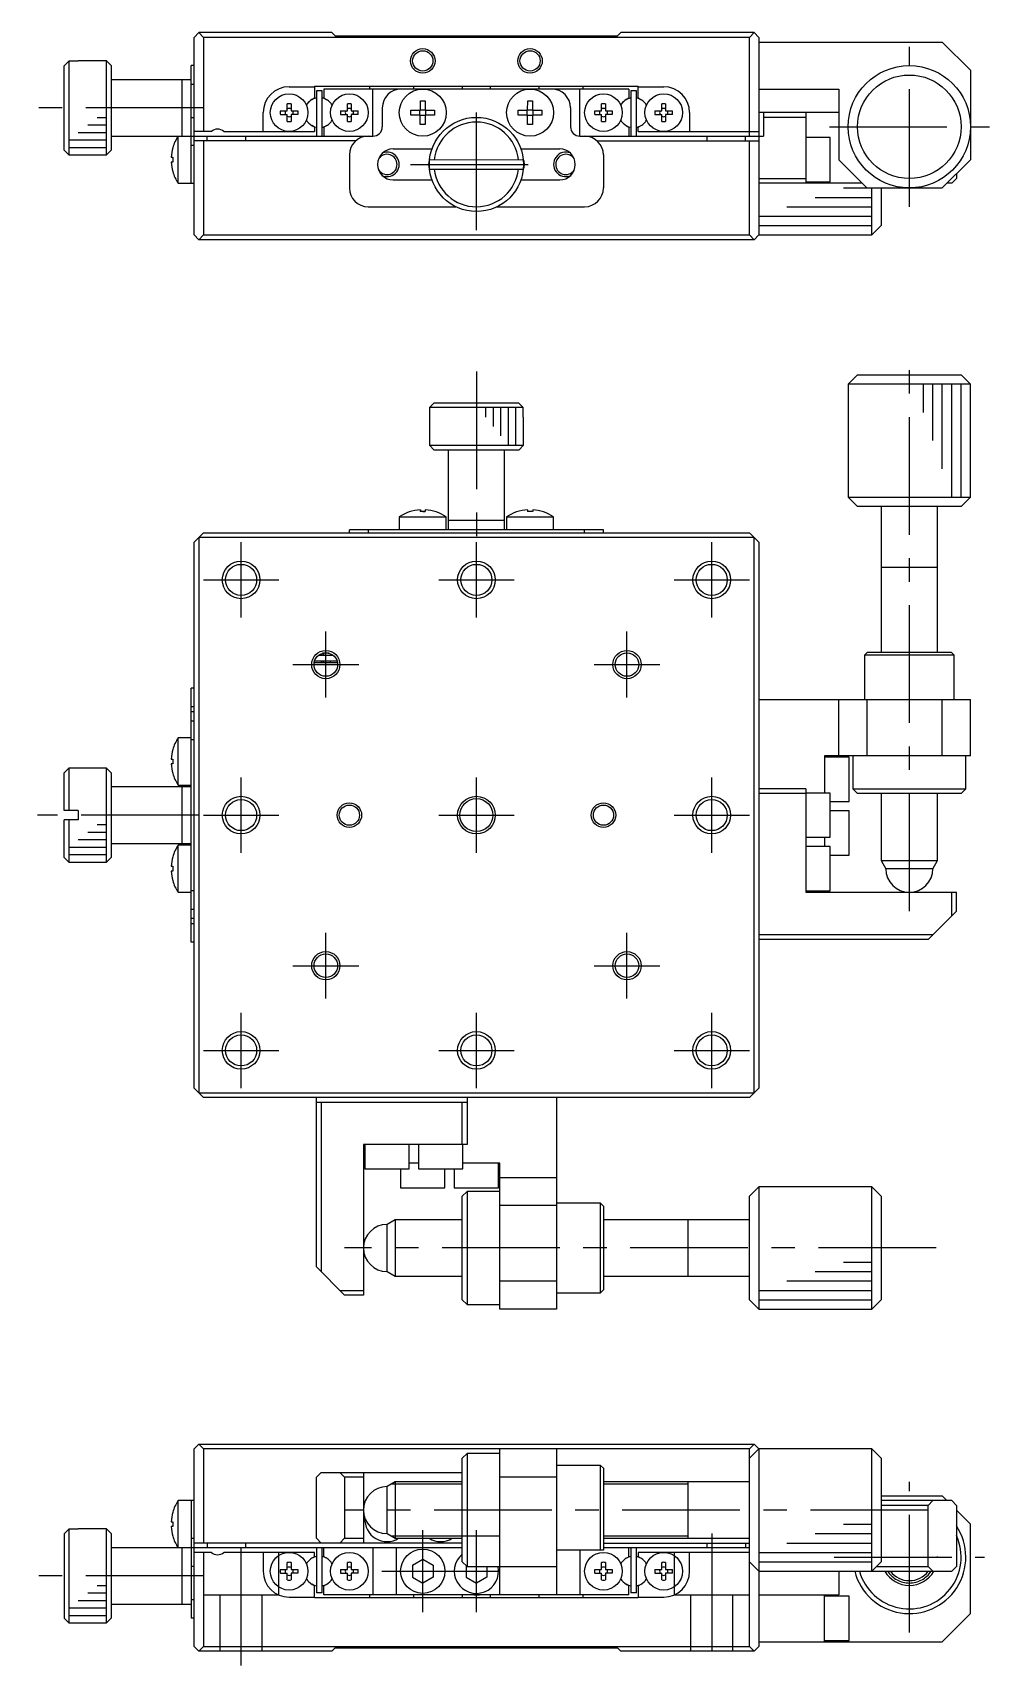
# Model space of a CAD drawing. Extents: x 145 to 476, y -5 to 168.
# Drawn here: x 223.5 to 325.1, y -5 to 168.5 of the extents above; entities that cross this region are included whole.
import ezdxf

# ---------------------------------------------------------------- set-up
doc = ezdxf.new("R2010")
doc.units = 0
doc.header["$LTSCALE"] = 10
doc.linetypes.add('CENTER', pattern=[2, 1.25, -0.25, 0.25, -0.25])
doc.linetypes.add('DASHED', pattern=[3.5, 2, -1.5])
doc.layers.get('0').update_dxf_attribs({"linetype": 'CONTINUOUS'})
doc.layers.add('CENTER', color=1, linetype='CENTER')

msp = doc.modelspace()

# ---------------------------------------------------------------- linework, layer by layer
at = {"color": 7, "linetype": 'CONTINUOUS'}
for p, q in [((241.15, 168.5), (240.65, 168)), ((241.15, 168.5), (241.65, 168)), ((255.3, 168.5), (241.15, 168.5)), ((255.3, 168.5), (255.65, 168.15)), ((285.65, 168.15), (286, 168.5)), ((300.15, 168.5), (286, 168.5)), ((299.65, 168), (300.15, 168.5)), ((300.65, 168), (300.15, 168.5)), ((240.65, 147), (240.65, 168)), ((299.65, 168), (241.65, 168)), ((241.65, 168), (241.65, 158)), ((255.65, 168.15), (285.65, 168.15)), ((299.65, 157.5), (299.65, 168)), ((300.65, 168), (300.65, 147)), ((300.65, 167.5), (320.15, 167.5)), ((320.15, 167.5), (323.15, 164.5)), ((226.85, 164.972136), (227.35, 165.474937)), ((226.85, 156.027864), (226.85, 164.972136)), ((227.35, 165.474937), (227.35, 155.525063)), ((228.35, 165.474937), (227.35, 165.474937)), ((228.35, 165.5), (228.35, 165.474937)), ((231.35, 165.5), (228.35, 165.5)), ((231.35, 155.5), (231.35, 165.5)), ((231.85, 165), (231.35, 165.5)), ((231.85, 165), (231.85, 156)), ((240.35, 152.5), (240.35, 165)), ((240.65, 165), (240.35, 165)), ((240.35, 163.5), (231.85, 163.5)), ((239.35, 163.5), (239.35, 157.5)), ((323.15, 164.5), (323.15, 155)), ((250.75, 162.75), (253.45, 162.75)), ((253.45, 161.544412), (253.15625, 161.374815)), ((253.45, 162.8), (287.85, 162.8)), ((253.45, 162.8), (253.45, 161.544412)), ((253.65, 162.3), (253.65, 157.5)), ((254.25, 162.3), (253.65, 162.3)), ((254.25, 157.5), (254.25, 162.3)), ((254.45, 162.5), (254.45, 161.544412)), ((286.85, 162.5), (254.45, 162.5)), ((254.45, 161.544412), (254.74375, 161.374815)), ((259.3, 162.8), (259.3, 162.5)), ((259.65, 157.5), (259.65, 162.5)), ((264, 162.5), (264, 162.8)), ((269.15, 162.8), (269.15, 162.5)), ((272.15, 162.5), (272.15, 162.8)), ((277.3, 162.8), (277.3, 162.5)), ((281.65, 157.5), (281.65, 162.5)), ((282, 162.5), (282, 162.8)), ((286.85, 161.544412), (286.55625, 161.374815)), ((286.85, 162.5), (286.85, 161.544412)), ((287.05, 162.3), (287.05, 157.5)), ((287.65, 162.3), (287.05, 162.3)), ((287.65, 157.5), (287.65, 162.3)), ((287.85, 161.544412), (287.85, 162.8)), ((287.85, 162.75), (290.55, 162.75)), ((287.85, 161.544412), (288.14375, 161.374815)), ((300.65, 162.5), (309.15, 162.5)), ((309.15, 162.5), (309.15, 155)), ((248, 158), (248, 160)), ((249.821291, 160.2), (250.55, 160.2)), ((249.821291, 159.8), (250.55, 159.8)), ((250.55, 160.2), (250.55, 160.928709)), ((250.55, 159.071291), (250.55, 159.8)), ((250.95, 160.928709), (250.95, 160.2)), ((250.95, 160.2), (251.678709, 160.2)), ((250.95, 159.8), (250.95, 159.071291)), ((251.678709, 159.8), (250.95, 159.8)), ((256.221291, 160.2), (256.95, 160.2)), ((256.221291, 159.8), (256.95, 159.8)), ((256.95, 160.2), (256.95, 160.928709)), ((256.95, 159.071291), (256.95, 159.8)), ((257.35, 160.928709), (257.35, 160.2)), ((257.35, 160.2), (258.078709, 160.2)), ((257.35, 159.8), (257.35, 159.071291)), ((258.078709, 159.8), (257.35, 159.8)), ((260.65, 160.5), (260.65, 158.5)), ((263.689763, 159.748109), (263.693111, 160.268098)), ((264.688331, 159.741679), (263.689763, 159.748123)), ((263.693111, 160.268098), (264.691679, 160.261669)), ((264.646957, 159.741946), (264.650305, 160.261935)), ((264.681902, 158.743111), (264.688331, 159.741679)), ((265.208054, 159.696957), (264.688065, 159.700305)), ((264.691679, 160.261669), (264.698109, 161.260237)), ((264.691946, 160.303043), (265.211935, 160.299695)), ((264.698109, 161.260237), (265.218098, 161.256889)), ((265.208321, 159.738331), (265.201891, 158.739763)), ((266.206889, 159.731902), (265.208321, 159.738331)), ((265.218098, 161.256889), (265.211669, 160.258321)), ((265.211669, 160.258321), (266.210237, 160.251891)), ((265.253043, 160.258054), (265.249695, 159.738065)), ((266.210237, 160.251891), (266.206889, 159.731902)), ((275.089763, 159.748109), (275.093111, 160.268098)), ((276.088331, 159.741679), (275.089763, 159.748123)), ((275.093111, 160.268098), (276.091679, 160.261669)), ((276.046957, 159.741946), (276.050305, 160.261935)), ((276.081902, 158.743111), (276.088331, 159.741679)), ((276.608054, 159.696957), (276.088065, 159.700305)), ((276.091679, 160.261669), (276.098109, 161.260237)), ((276.091946, 160.303043), (276.611935, 160.299695)), ((276.098109, 161.260237), (276.618098, 161.256889)), ((276.608321, 159.738331), (276.601891, 158.739763)), ((277.606889, 159.731902), (276.608321, 159.738331)), ((276.618098, 161.256889), (276.611669, 160.258321)), ((276.611669, 160.258321), (277.610237, 160.251891)), ((276.653043, 160.258054), (276.649695, 159.738065)), ((277.610237, 160.251891), (277.606889, 159.731902)), ((280.65, 160.5), (280.65, 158.5)), ((283.221291, 160.2), (283.95, 160.2)), ((283.221291, 159.8), (283.95, 159.8)), ((283.95, 160.2), (283.95, 160.928709)), ((283.95, 159.071291), (283.95, 159.8)), ((284.35, 160.928709), (284.35, 160.2)), ((284.35, 160.2), (285.078709, 160.2)), ((284.35, 159.8), (284.35, 159.071291)), ((285.078709, 159.8), (284.35, 159.8)), ((289.621291, 160.2), (290.35, 160.2)), ((289.621291, 159.8), (290.35, 159.8)), ((290.35, 160.2), (290.35, 160.928709)), ((290.35, 159.071291), (290.35, 159.8)), ((290.75, 160.928709), (290.75, 160.2)), ((290.75, 160.2), (291.478709, 160.2)), ((290.75, 159.8), (290.75, 159.071291)), ((291.478709, 159.8), (290.75, 159.8)), ((293.3, 160), (293.3, 158)), ((309.15, 160), (300.65, 160)), ((301.15, 160), (301.15, 157.5)), ((305.65, 160), (305.65, 152.5)), ((242.488562, 158), (240.65, 158)), ((243.811438, 158), (253.45, 158)), ((253.45, 158.455588), (253.15625, 158.625185)), ((253.45, 158.455588), (253.45, 158)), ((254.74375, 158.625185), (254.45, 158.455588)), ((254.45, 158.455588), (254.45, 157.5)), ((265.201891, 158.739763), (264.681902, 158.743111)), ((276.601891, 158.739763), (276.081902, 158.743111)), ((286.55625, 158.625185), (286.85, 158.455588)), ((286.85, 158.455588), (286.85, 157.5)), ((287.85, 158.455588), (288.14375, 158.625185)), ((287.85, 158), (287.85, 158.455588)), ((287.85, 158), (300.65, 158)), ((305.65, 159.5), (301.15, 159.5)), ((231.85, 157.5), (259.65, 157.5)), ((238.380564, 156.261933), (238.387419, 156.25859)), ((238.958343, 152.5), (238.958343, 157.5)), ((257.827124, 157), (240.65, 157)), ((241.65, 157), (241.65, 147)), ((242.05, 157), (242.05, 157.5)), ((246.15, 157), (246.15, 157.5)), ((261.8, 156.15), (265.930095, 156.15)), ((275.369905, 156.15), (279.5, 156.15)), ((281.65, 157.5), (301.15, 157.5)), ((283.472876, 157), (300.65, 157)), ((295.15, 157.5), (295.15, 157)), ((299.25, 157), (299.25, 157.5)), ((299.65, 147), (299.65, 157)), ((308.25, 157.35), (305.65, 157.35)), ((308.25, 152.65), (308.25, 157.35)), ((227.35, 155.525063), (226.85, 156.027864)), ((227.35, 155.525063), (228.35, 155.525063)), ((228.35, 155.525063), (228.35, 155.5)), ((228.35, 155.5), (231.35, 155.5)), ((231.35, 155.5), (231.85, 156)), ((238.215047, 155.26), (238.387419, 155.26)), ((238.387419, 154.74), (238.215047, 154.74)), ((238.387419, 155.26), (238.387419, 154.74)), ((257.15, 155.5), (257.15, 152)), ((265.674629, 154.995664), (275.624499, 155.004336)), ((284.15, 155.5), (284.15, 152)), ((309.15, 155), (312.15, 152)), ((320.15, 152), (323.15, 155)), ((238.387419, 153.74141), (238.380564, 153.738067)), ((261.8, 152.85), (265.930095, 152.85)), ((265.675501, 153.995664), (275.625371, 154.004332)), ((275.369905, 152.85), (279.5, 152.85)), ((300.65, 153), (305.65, 153)), ((321.15, 152.5), (321.65, 153)), ((321.65, 153.5), (321.65, 153)), ((238.958343, 152.5), (240.65, 152.5)), ((311.65, 152.5), (300.65, 152.5)), ((305.65, 152.65), (308.25, 152.65)), ((309.65, 152), (320.15, 152)), ((312.65, 147), (312.65, 152)), ((313.65, 152), (313.65, 148)), ((321.15, 152.5), (320.65, 152.5)), ((259.15, 150), (268.470551, 150)), ((272.829449, 150), (282.15, 150)), ((312.65, 147), (313.65, 148)), ((241.15, 146.5), (240.65, 147)), ((241.65, 147), (241.15, 146.5)), ((300.15, 146.5), (241.15, 146.5)), ((241.65, 147), (299.65, 147)), ((300.15, 146.5), (299.65, 147)), ((300.65, 147), (300.15, 146.5)), ((300.65, 147), (312.65, 147)), ((311.15, 132.15), (310.15, 131.15)), ((311.15, 132.15), (322.15, 132.15)), ((323.15, 131.15), (322.15, 132.15)), ((310.15, 131.15), (310.15, 119.15)), ((323.15, 131.15), (310.15, 131.15)), ((323.15, 119.15), (323.15, 131.15)), ((266.177868, 129.150436), (265.674629, 128.65)), ((275.625371, 128.65), (265.675501, 128.65)), ((265.675501, 128.65), (265.675501, 127.65)), ((266.17743, 129.15), (275.12257, 129.15)), ((275.12257, 129.15), (275.625371, 128.65)), ((275.625371, 127.65), (275.625371, 128.65)), ((265.65, 127.65), (265.65, 124.65)), ((265.675501, 127.65), (265.65, 127.65)), ((275.65, 127.65), (275.624499, 127.65)), ((275.65, 124.65), (275.65, 127.65)), ((265.65, 124.65), (266.15, 124.15)), ((265.650002, 124.65), (275.65, 124.65)), ((275.15, 124.15), (266.150002, 124.15)), ((267.65, 124.15), (267.65, 115.65)), ((273.65, 115.65), (273.65, 124.15)), ((275.15, 124.15), (275.65, 124.65)), ((310.15, 119.15), (323.15, 119.15)), ((310.15, 119.15), (311.15, 118.15)), ((322.15, 118.15), (311.15, 118.15)), ((313.65, 118.15), (313.65, 102.650019)), ((319.65, 102.650019), (319.65, 118.15)), ((322.15, 118.15), (323.15, 119.15)), ((262.45, 117.041657), (267.45, 117.041657)), ((262.45, 117.041657), (262.45, 115.65)), ((263.688044, 117.619429), (263.693111, 117.612581)), ((263.689763, 117.612581), (263.688044, 117.619429)), ((265.201891, 117.612581), (264.681902, 117.612581)), ((264.688331, 117.784953), (264.688331, 117.612916)), ((264.691679, 117.784953), (264.691679, 117.613087)), ((264.95, 117.619429), (265.218098, 117.612581)), ((265.211669, 117.784953), (265.211669, 117.784757)), ((265.218098, 117.784447), (265.218098, 117.612581)), ((266.211956, 117.619429), (266.206889, 117.612581)), ((267.45, 115.65), (267.45, 117.041657)), ((273.65, 116.65), (267.65, 116.65)), ((273.85, 117.041657), (278.85, 117.041657)), ((273.85, 117.041657), (273.85, 115.65)), ((275.088044, 117.619429), (275.093111, 117.612581)), ((275.089763, 117.612581), (275.088044, 117.619429)), ((276.601891, 117.612581), (276.081902, 117.612581)), ((276.088331, 117.784953), (276.088331, 117.612916)), ((276.091679, 117.784953), (276.091679, 117.613087)), ((276.611669, 117.784953), (276.611669, 117.784757)), ((276.628858, 117.784953), (276.628858, 117.613087)), ((277.611956, 117.619429), (277.606889, 117.612581)), ((278.85, 115.65), (278.85, 117.041657)), ((241.65, 115.35), (240.65, 114.35)), ((300.15, 114.85), (241.15, 114.85)), ((241.15, 114.85), (241.15, 55.85)), ((241.65, 115.35), (299.65, 115.35)), ((257.15, 115.35), (257.15, 115.65)), ((284.15, 115.65), (257.15, 115.65)), ((284.15, 115.35), (284.15, 115.65)), ((300.65, 114.35), (299.65, 115.35)), ((300.15, 55.85), (300.15, 114.85)), ((240.65, 56.35), (240.65, 114.35)), ((300.65, 114.35), (300.65, 56.35)), ((319.650005, 111.65), (313.649995, 111.65)), ((319.649877, 111.65), (313.65, 111.65)), ((254.25, 102.35), (254.25, 102.534272)), ((255, 102.55), (254.3, 102.55)), ((254.45, 102.35), (254.45, 102.55)), ((312.2, 102.65), (311.9, 102.35)), ((312.2, 102.65), (321.1, 102.65)), ((321.4, 102.35), (321.1, 102.65)), ((255.883896, 101.55), (253.416104, 101.55)), ((253.465728, 101.75), (255.834272, 101.75)), ((253.9, 102.350002), (255.4, 102.350002)), ((254.25, 101.55), (254.25, 101.75)), ((254.45, 101.55), (254.45, 101.75)), ((321.4, 102.35), (311.9, 102.35)), ((311.9, 102.35), (311.9, 97.65)), ((321.4, 97.65), (321.4, 102.35)), ((240.65, 98.85), (240.35, 98.85)), ((240.35, 71.85), (240.35, 98.85)), ((300.65, 97.65), (323.15, 97.65)), ((309.15, 91.65), (309.15, 97.65)), ((312.15, 97.65), (312.15, 91.65)), ((320.15, 91.65), (320.15, 97.65)), ((323.15, 91.65), (323.15, 97.65)), ((240.65, 96.85), (240.35, 96.85)), ((240.35, 96.35), (240.65, 96.35)), ((240.65, 95.35), (240.35, 95.35)), ((238.380564, 92.311933), (238.387419, 92.30859)), ((238.958343, 88.55), (238.958343, 93.55)), ((240.35, 93.55), (238.958343, 93.55)), ((227.35, 90.35), (226.85, 89.85)), ((227.35, 90.35), (227.35, 85.85)), ((231.35, 90.35), (227.35, 90.35)), ((231.35, 80.35), (231.35, 90.35)), ((231.85, 89.85), (231.35, 90.35)), ((238.215047, 91.31), (238.387419, 91.31)), ((238.387419, 90.79), (238.215047, 90.79)), ((238.387419, 91.31), (238.387419, 90.79)), ((307.65, 91.65), (307.65, 87.7)), ((323.15, 91.65), (307.65, 91.65)), ((310.25, 91.5), (307.65, 91.5)), ((310.25, 86.8), (310.25, 91.5)), ((310.65, 91.65), (310.65, 88.15)), ((322.65, 88.15), (322.65, 91.65)), ((226.85, 85.85), (226.85, 89.85)), ((231.85, 89.85), (231.85, 80.85)), ((238.387419, 89.79141), (238.380564, 89.788067)), ((238.958343, 88.55), (240.35, 88.55)), ((240.35, 88.35), (231.85, 88.35)), ((239.35, 88.35), (239.35, 82.35)), ((305.65, 88.15), (300.65, 88.15)), ((305.65, 87.65), (300.65, 87.65)), ((305.65, 88.15), (305.65, 77.15)), ((308.25, 87.7), (305.65, 87.7)), ((308.25, 83), (308.25, 87.7)), ((308.25, 86.8), (310.25, 86.8)), ((310.65, 88.15), (322.65, 88.15)), ((310.65, 88.15), (311.15, 87.65)), ((322.15, 87.65), (311.15, 87.65)), ((313.65, 87.649981), (313.65, 80.516025)), ((319.65, 80.516025), (319.65, 87.649981)), ((322.15, 87.65), (322.65, 88.15)), ((228.35, 85.85), (226.85, 85.85)), ((228.35, 85.85), (228.35, 84.85)), ((310.25, 85.8), (308.25, 85.8)), ((310.25, 81.1), (310.25, 85.8)), ((226.85, 80.85), (226.85, 84.85)), ((228.35, 84.85), (226.85, 84.85)), ((227.35, 84.85), (227.35, 80.35)), ((231.85, 82.35), (240.35, 82.35)), ((238.958343, 77.15), (238.958343, 82.15)), ((240.35, 82.15), (238.958343, 82.15)), ((305.65, 83), (308.25, 83)), ((308.25, 82), (305.65, 82)), ((307.65, 83), (307.65, 82)), ((308.25, 77.3), (308.25, 82)), ((226.85, 80.85), (227.35, 80.35)), ((227.35, 80.35), (231.35, 80.35)), ((231.35, 80.35), (231.85, 80.85)), ((238.215047, 79.91), (238.387419, 79.91)), ((238.380564, 80.911933), (238.387419, 80.90859)), ((238.387419, 79.91), (238.387419, 79.39)), ((308.25, 81.1), (310.25, 81.1)), ((313.65, 80.516025), (319.65, 80.516025)), ((313.65, 80.516025), (314.15, 79.65)), ((319.15, 79.65), (319.65, 80.516025)), ((238.387419, 79.39), (238.215047, 79.39)), ((238.387419, 78.39141), (238.380564, 78.388067)), ((319.15, 79.65), (314.15, 79.65)), ((238.958343, 77.15), (240.35, 77.15)), ((240.35, 77.35), (240.65, 77.35)), ((305.65, 77.3), (308.25, 77.3)), ((305.65, 77.15), (321.65, 77.15)), ((321.15, 74.65), (321.15, 77.15)), ((321.65, 75.15), (321.65, 77.15)), ((240.35, 75.35), (240.65, 75.35)), ((321.65, 75.15), (318.65, 72.15)), ((240.65, 74.35), (240.35, 74.35)), ((240.35, 73.85), (240.65, 73.85)), ((240.65, 71.85), (240.35, 71.85)), ((300.65, 72.65), (319.15, 72.65)), ((318.65, 72.15), (300.65, 72.15)), ((240.65, 56.35), (241.65, 55.35)), ((241.15, 55.85), (300.15, 55.85)), ((299.65, 55.35), (300.65, 56.35)), ((299.65, 55.35), (241.65, 55.35)), ((253.65, 37.35), (253.65, 55.35)), ((253.65, 54.85), (269.65, 54.85)), ((254.15, 54.85), (254.15, 36.85)), ((269.15, 50.35), (269.15, 54.85)), ((269.65, 55.35), (269.65, 50.35)), ((279.15, 55.35), (279.15, 32.85)), ((258.65, 50.35), (258.65, 34.35)), ((269.65, 50.35), (258.65, 50.35)), ((258.8, 50.35), (258.8, 47.75)), ((263.5, 47.75), (263.5, 50.35)), ((264.5, 50.35), (264.5, 47.75)), ((269.2, 47.75), (269.2, 50.35)), ((258.8, 47.75), (263.5, 47.75)), ((262.6, 47.75), (262.6, 45.75)), ((264.5, 48.35), (263.5, 48.35)), ((264.5, 47.75), (269.2, 47.75)), ((267.3, 45.75), (267.3, 47.75)), ((268.3, 47.75), (268.3, 45.75)), ((273.15, 48.35), (269.2, 48.35)), ((273, 45.75), (273, 48.35)), ((273.15, 32.85), (273.15, 48.35)), ((273.15, 46.85), (279.15, 46.85)), ((262.6, 45.75), (267.3, 45.75)), ((268.3, 45.75), (273, 45.75)), ((269.65, 45.35), (269.15, 44.85)), ((269.65, 45.35), (269.65, 33.35)), ((273.15, 45.35), (269.65, 45.35)), ((300.65, 45.85), (299.65, 44.85)), ((300.65, 45.85), (300.65, 32.85)), ((312.65, 45.85), (300.65, 45.85)), ((313.65, 44.85), (312.65, 45.85)), ((312.65, 32.85), (312.65, 45.85)), ((269.15, 33.85), (269.15, 44.85)), ((279.15, 43.85), (273.15, 43.85)), ((283.85, 44.1), (279.15, 44.1)), ((283.85, 34.6), (283.85, 44.1)), ((284.15, 43.8), (283.85, 44.1)), ((284.15, 43.8), (284.15, 34.9)), ((299.65, 33.85), (299.65, 44.85)), ((313.65, 44.85), (313.65, 33.85)), ((262.016025, 42.35), (261.15, 41.85)), ((261.15, 36.85), (261.15, 41.85)), ((262.016025, 42.35), (262.016025, 36.35)), ((269.149981, 42.35), (262.016025, 42.35)), ((299.65, 42.35), (284.150019, 42.35)), ((293.15, 36.349995), (293.15, 42.350005)), ((293.15, 36.350123), (293.15, 42.35)), ((256.65, 34.35), (253.65, 37.35)), ((261.15, 36.85), (262.016025, 36.35)), ((256.15, 34.85), (258.65, 34.85)), ((262.016025, 36.35), (269.149981, 36.35)), ((273.15, 35.85), (279.15, 35.85)), ((283.85, 34.6), (284.15, 34.9)), ((284.150019, 36.35), (299.65, 36.35)), ((258.65, 34.35), (256.65, 34.35)), ((269.15, 33.85), (269.65, 33.35)), ((269.65, 33.35), (273.15, 33.35)), ((279.15, 34.6), (283.85, 34.6)), ((299.65, 33.85), (300.65, 32.85)), ((312.65, 32.85), (313.65, 33.85)), ((279.15, 32.85), (273.15, 32.85)), ((300.65, 32.85), (312.65, 32.85)), ((240.65, 18), (241.15, 18.5)), ((240.65, -3), (240.65, 18)), ((241.15, 18.5), (241.65, 18)), ((241.15, 18.5), (300.15, 18.5)), ((241.65, 18), (241.65, 8)), ((299.65, 18), (241.65, 18)), ((269.65, 17.5), (269.15, 17)), ((269.65, 17.5), (269.65, 5.5)), ((273.15, 17.5), (269.65, 17.5)), ((273.15, 2.5), (273.15, 18)), ((279.15, 18), (279.15, 2.5)), ((299.65, 18), (300.15, 18.5)), ((300.65, 18), (299.65, 17)), ((299.65, -3), (299.65, 18)), ((300.15, 18.5), (300.65, 18)), ((312.65, 18), (300.65, 18)), ((300.65, 18), (300.65, -3)), ((312.65, 5), (312.65, 18)), ((313.65, 17), (312.65, 18)), ((269.15, 6), (269.15, 17)), ((283.85, 16.25), (279.15, 16.25)), ((283.85, 7.25), (283.85, 16.25)), ((284.15, 15.95), (283.85, 16.25)), ((284.15, 15.95), (284.15, 7.25)), ((313.65, 17), (313.65, 6)), ((254.15, 15.5), (253.65, 15)), ((253.65, 8.5), (253.65, 15)), ((254.15, 15.5), (269.15, 15.5)), ((256.65, 15), (256.15, 15.5)), ((256.65, 15), (256.65, 8.5)), ((258.65, 15), (256.65, 15)), ((258.65, 15.5), (258.65, 8)), ((262.016025, 14.5), (261.15, 14)), ((261.15, 9), (261.15, 14)), ((269.15, 14.5), (262.016025, 14.5)), ((262.016025, 14.5), (262.016025, 8.5)), ((279.15, 15), (273.15, 15)), ((299.65, 14.5), (284.15, 14.5)), ((293.15, 8.499995), (293.15, 14.500005)), ((238.958343, 7.5), (238.958343, 12.5)), ((240.65, 12.5), (238.958343, 12.5)), ((240.35, 12.5), (240.35, 0)), ((313.65, 13), (320.15, 13)), ((321.15, 12.5), (313.65, 12.5)), ((319.15, 12.5), (318.65, 12)), ((320.15, 13), (320.65, 12.5)), ((321.15, 12.5), (321.65, 12)), ((238.380564, 11.261933), (238.387419, 11.25859)), ((318.65, 12), (313.65, 12)), ((318.65, 5.5), (318.65, 12)), ((321.65, 12), (321.65, 5.5)), ((321.65, 11.5), (323.15, 10)), ((226.85, 8.972136), (227.35, 9.474937)), ((226.85, 8.972136), (226.85, 0.027864)), ((227.35, 9.474937), (227.35, -0.474937)), ((228.35, 9.474937), (227.35, 9.474937)), ((231.35, 9.5), (228.35, 9.5)), ((228.35, 9.5), (228.35, 9.474937)), ((231.35, -0.5), (231.35, 9.5)), ((231.85, 9), (231.35, 9.5)), ((231.85, 9), (231.85, 0)), ((238.215047, 10.26), (238.387419, 10.26)), ((238.387419, 9.74), (238.215047, 9.74)), ((238.387419, 8.74141), (238.380564, 8.738067)), ((238.387419, 10.26), (238.387419, 9.74)), ((261.15, 9), (262.016025, 8.5)), ((323.15, 0.5), (323.15, 10)), ((269.15, 7.5), (231.85, 7.5)), ((239.35, 7.5), (239.35, 1.5)), ((269.15, 8), (240.65, 8)), ((242.488562, 7), (240.65, 7)), ((241.65, 7), (241.65, -3)), ((242.05, 8), (242.05, 7.5)), ((253.45, 7), (243.811438, 7)), ((246.15, 7.5), (246.15, 8)), ((248, 7), (248, 5)), ((253.45, 6.544412), (253.45, 7)), ((253.65, 8.5), (254.15, 8)), ((253.65, 7.5), (253.65, 2.7)), ((254.25, 2.7), (254.25, 7.5)), ((254.45, 6.544412), (254.45, 7.5)), ((256.15, 8), (256.65, 8.5)), ((256.65, 8.5), (258.65, 8.5)), ((259.65, 7.5), (259.65, 2.5)), ((262.016025, 8.5), (269.15, 8.5)), ((262.15, 2.5), (262.15, 7.5)), ((284.15, 7.25), (279.15, 7.25)), ((281.65, 7.25), (281.65, 2.5)), ((284.15, 8.5), (299.65, 8.5)), ((284.15, 8), (299.65, 8)), ((299.65, 7.5), (284.15, 7.5)), ((286.85, 6.544412), (286.85, 7.5)), ((287.05, 7.5), (287.05, 2.7)), ((287.65, 2.7), (287.65, 7.5)), ((287.85, 7), (287.85, 6.544412)), ((299.65, 7), (287.85, 7)), ((293.3, 5), (293.3, 7)), ((295.15, 8), (295.15, 7.5)), ((299.25, 8), (299.25, 7.5)), ((250.55, 5.2), (250.55, 5.928709)), ((250.95, 5.928709), (250.95, 5.2)), ((253.45, 6.544412), (253.15625, 6.374815)), ((254.74375, 6.374815), (254.45, 6.544412)), ((256.95, 5.2), (256.95, 5.928709)), ((257.35, 5.928709), (257.35, 5.2)), ((263.85, 5.635085), (264.95, 6.270171)), ((263.85, 5.635085), (263.85, 4.364915)), ((264.95, 6.270171), (266.05, 5.635085)), ((266.05, 5.635085), (266.05, 4.364915)), ((269.15, 6), (269.65, 5.5)), ((269.55, 5.6), (269.55, 4.364915)), ((269.65, 5.5), (279.15, 5.5)), ((271.75, 5.5), (271.75, 4.364915)), ((283.95, 5.2), (283.95, 5.928709)), ((284.35, 5.928709), (284.35, 5.2)), ((286.55625, 6.374815), (286.85, 6.544412)), ((287.85, 6.544412), (288.14375, 6.374815)), ((290.35, 5.2), (290.35, 5.928709)), ((290.75, 5.928709), (290.75, 5.2)), ((299.65, 6), (300.65, 5)), ((312.65, 5), (313.65, 6)), ((313.15, 5.5), (318.65, 5.5)), ((318.65, 5.5), (319.15, 5)), ((321.15, 5), (321.65, 5.5)), ((249.821291, 5.2), (250.55, 5.2)), ((249.821291, 4.8), (250.55, 4.8)), ((250.55, 4.071291), (250.55, 4.8)), ((250.95, 5.2), (251.678709, 5.2)), ((250.95, 4.8), (250.95, 4.071291)), ((251.678709, 4.8), (250.95, 4.8)), ((253.45, 3.455588), (253.15625, 3.625185)), ((254.45, 3.455588), (254.74375, 3.625185)), ((256.221291, 5.2), (256.95, 5.2)), ((256.221291, 4.8), (256.95, 4.8)), ((256.95, 4.071291), (256.95, 4.8)), ((257.35, 5.2), (258.078709, 5.2)), ((257.35, 4.8), (257.35, 4.071291)), ((258.078709, 4.8), (257.35, 4.8)), ((263.85, 4.364915), (264.95, 3.729829)), ((266.05, 4.364915), (264.95, 3.729829)), ((269.55, 4.364915), (270.65, 3.729829)), ((271.75, 4.364915), (270.65, 3.729829)), ((283.221291, 5.2), (283.95, 5.2)), ((283.221291, 4.8), (283.95, 4.8)), ((283.95, 4.071291), (283.95, 4.8)), ((284.35, 5.2), (285.078709, 5.2)), ((284.35, 4.8), (284.35, 4.071291)), ((285.078709, 4.8), (284.35, 4.8)), ((286.85, 3.455588), (286.55625, 3.625185)), ((287.85, 3.455588), (288.14375, 3.625185)), ((289.621291, 5.2), (290.35, 5.2)), ((289.621291, 4.8), (290.35, 4.8)), ((290.35, 4.071291), (290.35, 4.8)), ((290.75, 5.2), (291.478709, 5.2)), ((290.75, 4.8), (290.75, 4.071291)), ((291.478709, 4.8), (290.75, 4.8)), ((300.65, 5), (321.15, 5)), ((309.15, 5), (309.15, 2.5)), ((250.75, 2.25), (253.45, 2.25)), ((253.45, 2.2), (253.45, 3.455588)), ((253.45, 2.2), (287.85, 2.2)), ((254.25, 2.7), (253.65, 2.7)), ((254.45, 2.5), (254.45, 3.455588)), ((286.85, 2.5), (254.45, 2.5)), ((259.3, 2.5), (259.3, 2.2)), ((264, 2.2), (264, 2.5)), ((269.15, 2.5), (269.15, 2.2)), ((270.364901, 2.499481), (270.64019, 2.476166)), ((270.694547, 2.476047), (270.977884, 2.49976)), ((272.15, 2.2), (272.15, 2.5)), ((277.3, 2.5), (277.3, 2.2)), ((282, 2.2), (282, 2.5)), ((286.85, 2.5), (286.85, 3.455588)), ((287.65, 2.7), (287.05, 2.7)), ((287.85, 3.455588), (287.85, 2.2)), ((287.85, 2.25), (290.55, 2.25)), ((300.65, 2.5), (309.15, 2.5)), ((307.65, -2.5), (307.65, 2.5)), ((310.25, 2.35), (307.65, 2.35)), ((310.25, -2.35), (310.25, 2.35)), ((227.35, -0.474937), (226.85, 0.027864)), ((231.35, -0.5), (231.85, 0)), ((231.85, 1.5), (240.35, 1.5)), ((240.65, 0), (240.35, 0)), ((320.15, -2.5), (323.15, 0.5)), ((227.35, -0.474937), (228.35, -0.474937)), ((228.35, -0.474937), (228.35, -0.5)), ((228.35, -0.5), (231.35, -0.5)), ((241.15, -3.5), (240.65, -3)), ((241.65, -3), (241.15, -3.5)), ((241.65, -3), (299.65, -3)), ((255.3, -3.5), (255.65, -3.15)), ((255.65, -3.15), (285.65, -3.15)), ((285.65, -3.15), (286, -3.5)), ((300.15, -3.5), (299.65, -3)), ((300.65, -3), (300.15, -3.5)), ((300.65, -2.5), (320.15, -2.5)), ((307.65, -2.35), (310.25, -2.35)), ((255.3, -3.5), (241.15, -3.5)), ((300.15, -3.5), (286, -3.5))]:
    msp.add_line(p, q, dxfattribs=at)
at = {"color": 9, "linetype": 'CONTINUOUS'}
for p, q in [((240.65, 163), (240.35, 163)), ((240.35, 159.5), (240.65, 159.5)), ((240.65, 156.5), (240.35, 156.5))]:
    msp.add_line(p, q, dxfattribs=at)
at = {"color": 3, "linetype": 'CONTINUOUS'}
for p, q in [((228.35, 157.9), (231.35, 157.9)), ((229.35, 158.7), (231.35, 158.7)), ((230.35, 159.5), (231.35, 159.5)), ((227.35, 157.1), (231.35, 157.1)), ((227.35, 156.3), (231.35, 156.3)), ((306.65, 151), (312.65, 151)), ((303.65, 150), (312.65, 150)), ((300.65, 149), (312.65, 149)), ((300.65, 148), (312.65, 148)), ((318.15, 128.15), (318.15, 131.15)), ((319.15, 125.15), (319.15, 131.15)), ((320.15, 122.15), (320.15, 131.15)), ((321.15, 119.15), (321.15, 131.15)), ((322.15, 119.15), (322.15, 131.15)), ((271.65, 127.65), (271.65, 128.65)), ((272.45, 126.65), (272.45, 128.65)), ((273.25, 125.65), (273.25, 128.65)), ((274.05, 124.65), (274.05, 128.65)), ((274.85, 124.65), (274.85, 128.65)), ((259.15, 115.65), (259.15, 115.35)), ((282.15, 115.35), (282.15, 115.65)), ((240.65, 93.35), (240.35, 93.35)), ((229.35, 83.55), (231.35, 83.55)), ((230.35, 84.35), (231.35, 84.35)), ((227.35, 81.95), (231.35, 81.95)), ((228.35, 82.75), (231.35, 82.75)), ((227.35, 81.15), (231.35, 81.15)), ((306.65, 36.85), (312.65, 36.85)), ((309.65, 37.85), (312.65, 37.85)), ((300.65, 34.85), (312.65, 34.85)), ((303.65, 35.85), (312.65, 35.85)), ((300.65, 33.85), (312.65, 33.85)), ((306.65, 9), (312.65, 9)), ((309.65, 10), (312.65, 10)), ((300.65, 7), (312.65, 7)), ((303.65, 8), (312.65, 8)), ((300.65, 6), (312.65, 6)), ((230.35, 3.5), (231.35, 3.5)), ((228.35, 1.9), (231.35, 1.9)), ((229.35, 2.7), (231.35, 2.7)), ((227.35, 1.1), (231.35, 1.1)), ((227.35, 0.3), (231.35, 0.3))]:
    msp.add_line(p, q, dxfattribs=at)
at = {"color": 3, "linetype": 'DASHED'}
for p, q in [((269.15, 14.25), (261.583013, 14.25)), ((293.15, 14.25), (284.15, 14.25)), ((261.583013, 8.75), (273.15, 8.75)), ((284.15, 8.75), (293.15, 8.75)), ((240.35, 8.5), (240.65, 8.5)), ((249.65, 2.5), (249.65, 7)), ((291.65, 7), (291.65, 2.5)), ((240.65, 5.5), (240.35, 5.5)), ((319.649877, 6.47283), (319.649569, 6.550852)), ((240.35, 2), (240.65, 2)), ((241.65, 2.5), (249.604356, 2.5)), ((243.4, 2.5), (243.4, -3.5)), ((247.9, -3.5), (247.9, 2.5)), ((291.65, 2.5), (299.65, 2.5)), ((293.4, 2.5), (293.4, -3.5)), ((297.9, -3.5), (297.9, 2.5))]:
    msp.add_line(p, q, dxfattribs=at)
at = {"color": 3, "linetype": 'CONTINUOUS'}
for centre, radius in [((264.95, 165.5), 1.3), ((276.35, 165.5), 1.3), ((245.65, 110.35), 2), ((270.65, 110.35), 2), ((295.65, 110.35), 2), ((254.65, 101.35), 1.5), ((286.65, 101.35), 1.5), ((245.65, 85.35), 2), ((295.65, 85.35), 2), ((257.15, 85.35), 1.3), ((284.15, 85.35), 1.3), ((254.65, 69.35), 1.5), ((286.65, 69.35), 1.5), ((245.65, 60.35), 2), ((270.65, 60.35), 2), ((295.65, 60.35), 2)]:
    msp.add_circle(centre, radius, dxfattribs=at)
at = {"color": 7, "linetype": 'CONTINUOUS'}
for centre, radius in [((264.95, 165.5), 1.075), ((276.35, 165.5), 1.075), ((316.65, 158.5), 6.5), ((316.65, 158.5), 5.5), ((250.75, 160), 2), ((257.15, 160), 2), ((264.95, 160), 2.5), ((276.35, 160), 2.5), ((284.15, 160), 2), ((290.55, 160), 2), ((270.65, 154.5), 5), ((245.65, 110.35), 1.65), ((270.65, 110.35), 1.65), ((295.65, 110.35), 1.65), ((254.65, 101.35), 1.25), ((286.65, 101.35), 1.25), ((245.65, 85.35), 1.65), ((270.65, 85.35), 2), ((270.65, 85.35), 1.75), ((295.65, 85.35), 1.65), ((257.15, 85.35), 1.075), ((284.15, 85.35), 1.075), ((254.65, 69.35), 1.25), ((286.65, 69.35), 1.25), ((245.65, 60.35), 1.65), ((270.65, 60.35), 1.65), ((295.65, 60.35), 1.65), ((250.75, 5), 2), ((257.15, 5), 2), ((264.95, 5), 2.35), ((284.15, 5), 2), ((290.55, 5), 2)]:
    msp.add_circle(centre, radius, dxfattribs=at)
for centre, radius, start, end in [((250.75, 160), 2.75, 90, 180), ((253.949999, 160), 1.5875, 100.893016, 149.566737), ((253.949999, 160), 1.5875, 59.999969, 79.10691), ((253.95, 160), 1.5875, 45, 60), ((262.65, 160.5), 2, 90, 180), ((278.65, 160.5), 2, 0, 90), ((287.349999, 160), 1.5875, 100.893016, 149.566737), ((287.349999, 160), 1.5875, 59.999969, 79.10691), ((287.35, 160), 1.5875, 45, 60), ((290.55, 160), 2.75, 0, 90), ((250.75, 160), 0.95, 167.846803, 192.153197), ((250.75, 160), 0.435085, 152.633517, 207.366483), ((250.75, 160), 0.95, 77.846803, 102.153197), ((250.75, 160), 0.435085, 62.633517, 117.366483), ((250.75, 160), 0.435085, 332.633517, 27.366483), ((250.75, 160), 0.95, 347.846803, 12.153197), ((254.064905, 159.885095), 1.75, 135, 148.118467), ((253.949999, 160), 1.5875, 30.433182, 45.000249), ((253.835095, 159.885095), 1.75, 31.881533, 45), ((257.15, 160), 0.95, 167.846803, 192.153197), ((257.15, 160), 0.435085, 152.633517, 207.366483), ((257.15, 160), 0.95, 77.846803, 102.153197), ((257.15, 160), 0.435085, 62.633517, 117.366483), ((257.15, 160), 0.435085, 332.633517, 27.366483), ((257.15, 160), 0.95, 347.846803, 12.153197), ((284.15, 160), 0.95, 167.846803, 192.153197), ((284.15, 160), 0.435085, 152.633517, 207.366483), ((284.15, 160), 0.95, 77.846803, 102.153197), ((284.15, 160), 0.435085, 62.633517, 117.366483), ((284.15, 160), 0.435085, 332.633517, 27.366483), ((284.15, 160), 0.95, 347.846803, 12.153197), ((287.464905, 159.885095), 1.75, 135, 148.118467), ((287.349999, 160), 1.5875, 30.433182, 45.000249), ((287.235095, 159.885095), 1.75, 31.881533, 45), ((290.55, 160), 0.95, 167.846803, 192.153197), ((290.55, 160), 0.435085, 152.633517, 207.366483), ((290.55, 160), 0.95, 77.846803, 102.153197), ((290.55, 160), 0.435085, 62.633517, 117.366483), ((290.55, 160), 0.435085, 332.633517, 27.366483), ((290.55, 160), 0.95, 347.846803, 12.153197), ((243.15, 157.25), 1, 48.590378, 131.409622), ((250.75, 160), 0.435085, 242.633517, 297.366483), ((250.75, 160), 0.95, 257.846803, 282.153197), ((254.064905, 160.114905), 1.75, 211.881533, 225), ((253.949999, 160), 1.5875, 210.433263, 224.999751), ((253.949999, 160), 1.5875, 225.000026, 259.106984), ((253.949999, 160), 1.5875, 280.89309, 300), ((253.95, 160), 1.5875, 300, 315), ((253.949999, 160), 1.5875, 315.000026, 329.566818), ((253.835095, 160.114905), 1.75, 315, 328.118467), ((257.15, 160), 0.435085, 242.633517, 297.366483), ((257.15, 160), 0.95, 257.846803, 282.153197), ((259.65, 158.5), 1, 270, 0), ((270.65, 154.5), 4.5, 6.429311, 173.67057), ((281.65, 158.5), 1, 180, 270), ((284.15, 160), 0.435085, 242.633517, 297.366483), ((284.15, 160), 0.95, 257.846803, 282.153197), ((287.464905, 160.114905), 1.75, 211.881533, 225), ((287.349999, 160), 1.5875, 210.433263, 224.999751), ((287.349999, 160), 1.5875, 225.000026, 259.106984), ((287.349999, 160), 1.5875, 280.89309, 300), ((287.35, 160), 1.5875, 300, 315), ((287.349999, 160), 1.5875, 315.000026, 329.566818), ((287.235095, 160.114905), 1.75, 315, 328.118467), ((290.55, 160), 0.435085, 242.633517, 297.366483), ((290.55, 160), 0.95, 257.846803, 282.153197), ((242.7, 155), 4.492483, 163.73057, 176.682184), ((242.7, 155), 4.5, 146.251011, 163.714157), ((259.15, 155.5), 2, 90, 180), ((261.8, 154.5), 1.65, 90, 270), ((279.5, 154.5), 1.65, 270, 90), ((282.15, 155.5), 2, 0, 90), ((242.7, 155), 4.492483, 183.317816, 196.26943), ((261.15, 154.5), 1.075, 215.387235, 144.972134), ((280.15, 154.5), 1.075, 35.027866, 324.612765), ((242.7, 155), 4.5, 196.285843, 213.748989), ((270.65, 154.5), 4.5, 186.429311, 353.67057), ((259.15, 152), 2, 180, 270), ((282.15, 152), 2, 270, 0), ((264.913669, 113.364522), 4.426171, 92.91820464, 123.82195466), ((264.987172, 113.366015), 4.424463, 56.17632836, 87.00820264), ((276.312856, 113.365965), 4.42452, 92.86534906, 123.82361425), ((276.381869, 113.356597), 4.435238, 56.18713801, 86.80767264), ((252.65, 102.050001), 1.5875, 10.893119, 16.639893), ((252.65, 102.050001), 1.5875, 341.641525, 349.106938), ((256.65, 102.050001), 1.5875, 190.89305, 198.358475), ((242.7, 91.05), 4.492483, 163.73057, 176.682184), ((242.7, 91.05), 4.5, 146.251011, 163.714157), ((242.7, 91.05), 4.492483, 183.317816, 196.26943), ((242.7, 91.05), 4.5, 196.285843, 213.748989), ((242.7, 79.65), 4.5, 146.251011, 163.714157), ((242.7, 79.65), 4.492483, 163.73057, 176.682184), ((242.7, 79.65), 4.492483, 183.317816, 196.26943), ((242.7, 79.65), 4.5, 196.285843, 213.748989), ((316.65, 79.65), 2.5, 180, 0), ((261.15, 39.35), 2.5, 90, 270), ((261.15, 11.5), 2.5, 90, 270), ((242.7, 10), 4.5, 146.251011, 163.714157), ((242.7, 10), 4.492483, 163.73057, 176.682184), ((261.15, 10.5), 2.35, 176.6762, 301.672433), ((242.7, 10), 4.492483, 183.317816, 196.26943), ((242.7, 10), 4.5, 196.285843, 213.748989), ((316.65, 6.5), 6, 194.477512, 33.55731), ((316.65, 6.5), 5.5, 195.82662, 24.619977), ((243.15, 7.75), 1, 228.590378, 311.409622), ((266.85, 10.5), 2.35, 238.327567, 301.672433), ((250.75, 5), 0.95, 77.846803, 102.153197), ((250.75, 5), 0.435085, 62.633517, 117.366483), ((254.064905, 4.885095), 1.75, 135, 148.118467), ((253.949999, 5), 1.5875, 134.999975, 149.566737), ((253.95, 5), 1.5875, 120, 135), ((253.949999, 5), 1.5875, 100.893016, 120), ((253.949999, 5), 1.5875, 59.999969, 79.10691), ((253.95, 5), 1.5875, 45, 60), ((253.949999, 5), 1.5875, 30.433182, 45.00025), ((253.835095, 4.885095), 1.75, 31.881533, 45), ((257.15, 5), 0.95, 77.846803, 102.153197), ((257.15, 5), 0.435085, 62.633517, 117.366483), ((270.65, 5), 2.35, 129.665013, 12.284494), ((284.15, 5), 0.95, 77.846803, 102.153197), ((284.15, 5), 0.435085, 62.633517, 117.366483), ((287.464905, 4.885095), 1.75, 135, 148.118467), ((287.349999, 5), 1.5875, 134.999975, 149.566737), ((287.35, 5), 1.5875, 120, 135), ((287.349999, 5), 1.5875, 100.893016, 120), ((287.349999, 5), 1.5875, 59.999969, 79.10691), ((287.35, 5), 1.5875, 45, 60), ((287.349999, 5), 1.5875, 30.433182, 45.00025), ((287.235095, 4.885095), 1.75, 31.881533, 45), ((290.55, 5), 0.95, 77.846803, 102.153197), ((290.55, 5), 0.435085, 62.633517, 117.366483), ((250.75, 5), 2.75, 180, 270), ((250.75, 5), 0.95, 167.846803, 192.153197), ((250.75, 5), 0.435085, 152.633517, 207.366483), ((250.75, 5), 0.435085, 242.633517, 297.366483), ((250.75, 5), 0.95, 257.846803, 282.153197), ((250.75, 5), 0.435085, 332.633517, 27.366483), ((250.75, 5), 0.95, 347.846803, 12.153197), ((254.064905, 5.114905), 1.75, 211.881532, 225), ((253.949999, 5), 1.5875, 210.433263, 224.99975), ((253.949999, 5), 1.5875, 225.000026, 259.106984), ((253.949999, 5), 1.5875, 280.89309, 300), ((253.949999, 5), 1.5875, 300.000031, 329.566818), ((253.835095, 5.114905), 1.75, 315, 328.118467), ((257.15, 5), 0.95, 167.846803, 192.153197), ((257.15, 5), 0.435085, 152.633517, 207.366483), ((257.15, 5), 0.435085, 242.633517, 297.366483), ((257.15, 5), 0.95, 257.846803, 282.153197), ((257.15, 5), 0.435085, 332.633517, 27.366483), ((257.15, 5), 0.95, 347.846803, 12.153197), ((284.15, 5), 0.95, 167.846803, 192.153197), ((284.15, 5), 0.435085, 152.633517, 207.366483), ((284.15, 5), 0.435085, 242.633517, 297.366483), ((284.15, 5), 0.95, 257.846803, 282.153197), ((284.15, 5), 0.435085, 332.633517, 27.366483), ((284.15, 5), 0.95, 347.846803, 12.153197), ((287.464905, 5.114905), 1.75, 211.881532, 225), ((287.349999, 5), 1.5875, 210.433263, 224.99975), ((287.349999, 5), 1.5875, 225.000026, 259.106984), ((287.349999, 5), 1.5875, 280.89309, 300), ((287.349999, 5), 1.5875, 300.000031, 329.566818), ((287.235095, 5.114905), 1.75, 315, 328.118467), ((290.55, 5), 0.95, 167.846803, 192.153197), ((290.55, 5), 0.435085, 152.633517, 207.366483), ((290.55, 5), 0.435085, 242.633517, 297.366483), ((290.55, 5), 0.95, 257.846803, 282.153197), ((290.55, 5), 2.75, 270, 0), ((290.55, 5), 0.435085, 332.633517, 27.366483), ((290.55, 5), 0.95, 347.846803, 12.153197), ((316.65, 6.5), 3, 210, 330), ((316.65, 6.5), 2.5, 216.869898, 323.130102), ((270.669265, 2.724964), 0.25, 244.139368, 295.860632)]:
    msp.add_arc(centre, radius, start, end, dxfattribs=at)
at = {"color": 3, "linetype": 'CONTINUOUS'}
for centre, start, end in [((261.15, 154.5), 248.84165, 111.15835), ((266.85, 154.5), 154.016746, 206.133098), ((274.45, 154.5), 333.8669, 26.1331), ((280.15, 154.5), 68.84165, 291.15835)]:
    msp.add_arc(centre, 1.3, start, end, dxfattribs=at)
at = {"color": 3, "linetype": 'DASHED'}
msp.add_arc((316.65, 6.5), 2.75, 213.055731, 326.944269, dxfattribs=at)
at = {"layer": 'CENTER', "color": 1, "linetype": 'CENTER'}
for p, q in [((316.65, 150), (316.65, 167)), ((270.65, 147.5), (270.65, 161.5)), ((241.65, 160.5), (224, 160.5)), ((308.15, 158.5), (325.15, 158.5)), ((263.65, 154.5), (277.65, 154.5)), ((316.65, 75.15), (316.65, 135)), ((270.65, 132.5), (270.65, 114.85)), ((245.65, 106.35), (245.65, 114.35)), ((270.65, 106.35), (270.65, 114.35)), ((295.65, 106.35), (295.65, 114.35)), ((241.65, 110.35), (249.65, 110.35)), ((266.65, 110.35), (274.65, 110.35)), ((291.65, 110.35), (299.65, 110.35)), ((254.65, 97.85), (254.65, 104.85)), ((286.65, 97.85), (286.65, 104.85)), ((251.15, 101.35), (258.15, 101.35)), ((283.15, 101.35), (290.15, 101.35)), ((245.65, 81.35), (245.65, 89.35)), ((270.65, 81.35), (270.65, 89.35)), ((295.65, 81.35), (295.65, 89.35)), ((241.15, 85.35), (224, 85.35)), ((241.65, 85.35), (249.65, 85.35)), ((266.65, 85.35), (274.65, 85.35)), ((291.65, 85.35), (299.65, 85.35)), ((254.65, 65.85), (254.65, 72.85)), ((286.65, 65.85), (286.65, 72.85)), ((251.15, 69.35), (258.15, 69.35)), ((283.15, 69.35), (290.15, 69.35)), ((245.65, 56.35), (245.65, 64.35)), ((270.65, 56.35), (270.65, 64.35)), ((295.65, 56.35), (295.65, 64.35)), ((241.65, 60.35), (249.65, 60.35)), ((266.65, 60.35), (274.65, 60.35)), ((291.65, 60.35), (299.65, 60.35)), ((319.5, 39.35), (256.65, 39.35)), ((316.65, -1.5), (316.65, 14.5)), ((318.65, 11.5), (256.65, 11.5)), ((245.65, -5), (245.65, 9)), ((264.95, 0.65), (264.95, 9.35)), ((270.65, 0.65), (270.65, 9.35)), ((295.65, 9), (295.65, -5)), ((308.65, 6.5), (324.65, 6.5)), ((241.65, 4.5), (223.5, 4.5)), ((260.6, 5), (275, 5))]:
    msp.add_line(p, q, dxfattribs=at)

doc.saveas('drawing.dxf')
